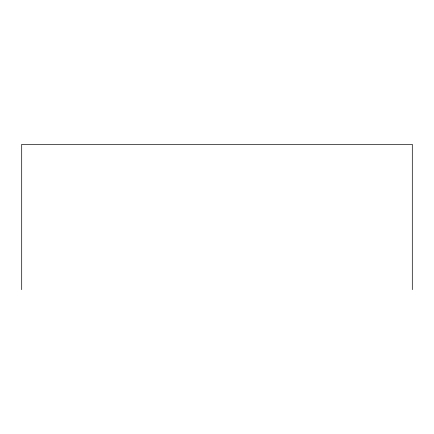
<?xml version="1.0" encoding="UTF-8"?>
<svg xmlns="http://www.w3.org/2000/svg" width="434" height="434" viewBox="0 0 434 434"><rect width="100%" height="100%" fill="white"/><g stroke="black" fill="none" stroke-linecap="round" stroke-linejoin="round"><path stroke-width="0.65" d="M412.3 289.657L412.3 144.343L21.7 144.343L21.7 289.657"/></g></svg>
